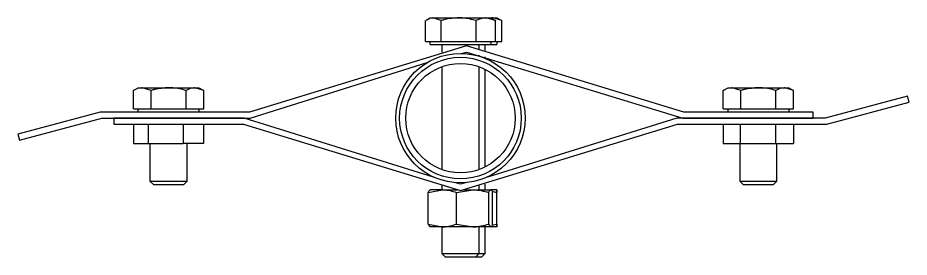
# Model space of a CAD drawing. Header units: millimetres. Extents: x -361 to 14022, y -1822 to 1455.
# Drawn here: x 13875 to 14021.6, y 686.1 to 725.5 of the extents above; entities that cross this region are included whole.
import ezdxf

# ---------------------------------------------------------------- set-up
doc = ezdxf.new("R2010")
doc.units = ezdxf.units.MM

# ---------------------------------------------------------------- blocks, each defined once
blk = doc.blocks.new('dfdsfsfsd')
at = {"color": 7, "linetype": 'Continuous', "lineweight": 25}
for p, q in [((4663.71, 18.03), (4663.71, 21.46)), ((4663.85, 21.55), (4664.47, 21.91)), ((4664.47, 21.91), (4665.01, 21.91)), ((4666.31, 21.46), (4665.01, 21.91)), ((4665.01, 21.91), (4669.2, 21.91)), ((4666.31, 18.03), (4666.31, 21.46)), ((4669.2, 21.91), (4673.66, 21.91)), ((4672.08, 18.03), (4672.08, 21.46)), ((4675.24, 21.46), (4673.66, 21.91)), ((4673.66, 21.91), (4674.47, 21.91)), ((4674.47, 21.91), (4675.09, 21.55)), ((4674.47, 21.91), (4674.8, 21.91)), ((4676.25, 21.46), (4674.8, 21.91)), ((4674.8, 21.91), (4675.47, 21.91)), ((4675.08, 21.52), (4675.24, 21.46)), ((4675.24, 18.03), (4675.24, 21.46)), ((4675.47, 21.91), (4676.25, 21.46)), ((4676.25, 18.03), (4676.25, 21.46)), ((4663.71, 18.03), (4665.01, 18.03)), ((4664.47, 17.53), (4664.47, 18.03)), ((4665.01, 18.03), (4666.31, 18.03)), ((4666.31, 18.03), (4669.2, 18.03)), ((4669.2, 18.03), (4672.08, 18.03)), ((4672.08, 18.03), (4673.66, 18.03)), ((4673.66, 18.03), (4676.25, 18.03)), ((4674.47, 18.03), (4674.47, 17.53)), ((4675.47, 18.03), (4675.47, 17.53)), ((4670.47, 17.31), (4634.77, 6.41)), ((4664.47, 17.53), (4669.2, 17.53)), ((4666.47, 16.24), (4666.47, 17.53)), ((4669.2, 17.53), (4674.47, 17.53)), ((4669.64, 16.05), (4670.47, 16.28)), ((4706.18, 6.41), (4670.47, 17.31)), ((4670.47, 16.28), (4706.05, 5.41)), ((4672.47, 17.53), (4672.47, 16.78)), ((4673.47, 17.53), (4673.47, 16.51)), ((4674.47, 17.53), (4675.47, 17.53)), ((4672.47, 15.74), (4672.47, 15.63)), ((4673.47, 15.47), (4673.47, 15.28)), ((4634.9, 5.41), (4664, 14.54)), ((4666.47, -3.08), (4666.47, 13.89)), ((4672.47, 13.89), (4672.47, -3.08)), ((4673.47, 13.47), (4673.47, -2.66)), ((4615.7, 9.96), (4616.47, 10.41)), ((4616.47, 10.41), (4617.14, 10.41)), ((4618.59, 9.96), (4617.14, 10.41)), ((4617.14, 10.41), (4621.47, 10.41)), ((4621.47, 10.41), (4625.8, 10.41)), ((4627.25, 9.96), (4625.8, 10.41)), ((4625.8, 10.41), (4626.47, 10.41)), ((4626.47, 10.41), (4627.25, 9.96)), ((4712.7, 9.96), (4713.47, 10.41)), ((4713.47, 10.41), (4714.14, 10.41)), ((4715.59, 9.96), (4714.14, 10.41)), ((4714.14, 10.41), (4718.47, 10.41)), ((4718.47, 10.41), (4722.8, 10.41)), ((4724.25, 9.96), (4722.8, 10.41)), ((4722.8, 10.41), (4723.47, 10.41)), ((4723.47, 10.41), (4724.25, 9.96)), ((4615.7, 6.91), (4615.7, 9.96)), ((4618.59, 6.91), (4618.59, 9.96)), ((4624.36, 6.91), (4624.36, 9.96)), ((4627.25, 6.91), (4627.25, 9.96)), ((4712.7, 6.91), (4712.7, 9.96)), ((4715.59, 6.91), (4715.59, 9.96)), ((4721.36, 6.91), (4721.36, 9.96)), ((4724.25, 6.91), (4724.25, 9.96)), ((4743, 9.03), (4729.47, 5.41)), ((4743.26, 8.03), (4743, 9.03)), ((4729.74, 4.41), (4743.26, 8.03)), ((4610.2, 6.41), (4596.68, 2.78)), ((4634.77, 6.41), (4610.2, 6.41)), ((4615.7, 6.91), (4617.14, 6.91)), ((4616.47, 6.41), (4616.47, 6.91)), ((4617.14, 6.91), (4618.59, 6.91)), ((4618.59, 6.91), (4621.47, 6.91)), ((4621.47, 6.91), (4624.36, 6.91)), ((4624.36, 6.91), (4625.8, 6.91)), ((4625.8, 6.91), (4627.25, 6.91)), ((4626.47, 6.91), (4626.47, 6.41)), ((4727.47, 6.41), (4706.18, 6.41)), ((4712.7, 6.91), (4714.14, 6.91)), ((4713.47, 6.41), (4713.47, 6.91)), ((4714.14, 6.91), (4715.59, 6.91)), ((4715.59, 6.91), (4718.47, 6.91)), ((4718.47, 6.91), (4721.36, 6.91)), ((4721.36, 6.91), (4722.8, 6.91)), ((4722.8, 6.91), (4724.25, 6.91)), ((4723.47, 6.91), (4723.47, 6.41)), ((4727.47, 5.41), (4727.47, 6.41)), ((4596.95, 1.78), (4610.47, 5.41)), ((4610.47, 5.41), (4634.9, 5.41)), ((4633.9, 5.41), (4612.47, 5.41)), ((4612.47, 5.41), (4612.47, 4.41)), ((4612.47, 4.41), (4633.77, 4.41)), ((4615.73, 4.41), (4615.73, 1.21)), ((4618.1, 4.41), (4618.1, 1.21)), ((4623.85, 4.41), (4623.85, 1.21)), ((4627.22, 4.41), (4627.22, 1.21)), ((4633.77, 4.41), (4669.47, -6.5)), ((4665.03, -4.28), (4633.9, 5.41)), ((4669.47, -6.5), (4705.18, 4.41)), ((4705.05, 5.41), (4673.91, -4.28)), ((4729.47, 5.41), (4705.05, 5.41)), ((4705.18, 4.41), (4729.74, 4.41)), ((4706.05, 5.41), (4727.47, 5.41)), ((4712.7, 4.41), (4712.7, 1.21)), ((4715.49, 4.41), (4715.49, 1.21)), ((4721.27, 4.41), (4721.27, 1.21)), ((4724.24, 4.41), (4724.24, 1.21)), ((4596.68, 2.78), (4596.95, 1.78)), ((4615.73, 1.21), (4618.1, 1.21)), ((4618.1, 1.21), (4623.85, 1.21)), ((4618.47, -5.04), (4618.47, 1.21)), ((4627.22, 1.21), (4623.85, 1.21)), ((4624.47, 1.21), (4624.47, -5.04)), ((4712.7, 1.21), (4715.49, 1.21)), ((4715.47, -5.04), (4715.47, 1.21)), ((4715.49, 1.21), (4721.27, 1.21)), ((4721.27, 1.21), (4724.24, 1.21)), ((4721.47, 1.21), (4721.47, -5.04)), ((4619.03, -5.59), (4618.47, -5.04)), ((4624.47, -5.04), (4618.47, -5.04)), ((4623.92, -5.59), (4619.03, -5.59)), ((4624.47, -5.04), (4623.92, -5.59)), ((4666.47, -6.37), (4666.47, -5.7)), ((4669.47, -5.46), (4668.48, -5.2)), ((4670.47, -5.2), (4669.47, -5.46)), ((4672.47, -5.7), (4672.47, -6.37)), ((4673.47, -5.43), (4673.47, -6.37)), ((4716.03, -5.59), (4715.47, -5.04)), ((4721.47, -5.04), (4715.47, -5.04)), ((4720.92, -5.59), (4716.03, -5.59)), ((4721.47, -5.04), (4720.92, -5.59)), ((4664.18, -6.82), (4666.51, -6.37)), ((4664.18, -12.02), (4664.18, -6.82)), ((4664.44, -6.39), (4664.47, -6.37)), ((4666.51, -6.37), (4664.47, -6.37)), ((4666.51, -6.37), (4668.98, -6.37)), ((4668.83, -6.82), (4671.48, -6.37)), ((4668.83, -12.02), (4668.83, -6.82)), ((4669.96, -6.37), (4671.48, -6.37)), ((4671.48, -6.37), (4674.44, -6.37)), ((4674.12, -12.02), (4674.12, -6.82)), ((4675.47, -6.37), (4674.44, -6.37)), ((4674.47, -6.37), (4674.5, -6.39)), ((4674.76, -12.02), (4674.76, -6.82)), ((4674.83, -6.69), (4675.47, -6.82)), ((4675.47, -12.02), (4675.47, -6.82)), ((4675.48, -12.02), (4675.48, -6.82)), ((4664.18, -12.02), (4666.51, -12.47)), ((4664.47, -12.47), (4664.44, -12.45)), ((4666.51, -12.47), (4664.47, -12.47)), ((4666.47, -16.91), (4666.47, -12.47)), ((4671.48, -12.47), (4666.51, -12.47)), ((4668.83, -12.02), (4671.48, -12.47)), ((4674.44, -12.47), (4671.48, -12.47)), ((4672.47, -12.47), (4672.47, -16.91)), ((4673.47, -12.47), (4673.47, -16.91)), ((4675.47, -12.47), (4674.44, -12.47)), ((4674.5, -12.45), (4674.47, -12.47)), ((4674.83, -12.14), (4675.47, -12.02)), ((4667.03, -17.47), (4666.47, -16.91)), ((4673.47, -16.91), (4666.47, -16.91)), ((4672.92, -17.47), (4667.03, -17.47)), ((4672.47, -16.91), (4671.92, -17.47)), ((4673.47, -16.91), (4672.92, -17.47))]:
    blk.add_line(p, q, dxfattribs=at)
for radius in [10.65, 10, 9]:
    blk.add_circle((4669.47, 5.41), radius, dxfattribs=at)
for points, knots in [([(4665.01, 21.91), (4664.98, 21.91), (4664.57, 21.9), (4664.21, 21.7), (4663.87, 21.52)], [0, 0, 0, 0, 0.076461, 1, 1, 1, 1]), ([(4669.2, 21.91), (4668.43, 21.85), (4667.45, 21.78), (4666.51, 21.52), (4666.31, 21.46)], [0, 0, 0, 0, 0.788986, 1, 1, 1, 1]), ([(4672.08, 21.46), (4671.35, 21.64), (4670.4, 21.88), (4669.42, 21.9), (4669.2, 21.91)], [0, 0, 0, 0, 0.76816, 1, 1, 1, 1]), ([(4673.66, 21.91), (4673.62, 21.91), (4673.07, 21.9), (4672.56, 21.67), (4672.08, 21.46)], [0, 0, 0, 0, 0.068257, 1, 1, 1, 1]), ([(4674.8, 21.91), (4674.77, 21.91), (4674.68, 21.91), (4674.6, 21.88), (4674.56, 21.86)], [0, 0, 0, 0, 0.407081, 1, 1, 1, 1]), ([(4617.14, 10.41), (4617.11, 10.41), (4616.6, 10.4), (4616.13, 10.17), (4615.7, 9.96)], [0, 0, 0, 0, 0.067738, 1, 1, 1, 1]), ([(4621.47, 10.41), (4620.7, 10.35), (4619.72, 10.28), (4618.78, 10.02), (4618.59, 9.96)], [0, 0, 0, 0, 0.788999, 1, 1, 1, 1]), ([(4624.36, 9.96), (4623.63, 10.14), (4622.68, 10.38), (4621.7, 10.4), (4621.47, 10.41)], [0, 0, 0, 0, 0.76815, 1, 1, 1, 1]), ([(4625.8, 10.41), (4625.77, 10.41), (4625.26, 10.4), (4624.79, 10.17), (4624.36, 9.96)], [0, 0, 0, 0, 0.067741, 1, 1, 1, 1]), ([(4714.14, 10.41), (4714.11, 10.41), (4713.6, 10.4), (4713.13, 10.17), (4712.7, 9.96)], [0, 0, 0, 0, 0.067741, 1, 1, 1, 1]), ([(4718.47, 10.41), (4717.7, 10.35), (4716.72, 10.28), (4715.78, 10.02), (4715.59, 9.96)], [0, 0, 0, 0, 0.788998, 1, 1, 1, 1]), ([(4721.36, 9.96), (4720.63, 10.14), (4719.68, 10.38), (4718.7, 10.4), (4718.47, 10.41)], [0, 0, 0, 0, 0.768151, 1, 1, 1, 1]), ([(4722.8, 10.41), (4722.77, 10.41), (4722.26, 10.4), (4721.79, 10.17), (4721.36, 9.96)], [0, 0, 0, 0, 0.06774, 1, 1, 1, 1]), ([(4664.18, -6.82), (4664.21, -6.75), (4664.27, -6.57), (4664.41, -6.45), (4664.5, -6.37)], [0, 0, 0, 0, 0.3695371, 1, 1, 1, 1]), ([(4666.51, -6.37), (4666.56, -6.37), (4667.35, -6.38), (4668.12, -6.6), (4668.83, -6.82)], [0, 0, 0, 0, 0.069735, 1, 1, 1, 1]), ([(4671.48, -6.37), (4671.54, -6.37), (4672.43, -6.38), (4673.31, -6.6), (4674.12, -6.82)], [0, 0, 0, 0, 0.070035, 1, 1, 1, 1]), ([(4674.12, -6.82), (4674.14, -6.75), (4674.21, -6.57), (4674.35, -6.45), (4674.44, -6.37)], [0, 0, 0, 0, 0.3695371, 1, 1, 1, 1]), ([(4674.44, -6.37), (4674.47, -6.38), (4674.65, -6.44), (4674.71, -6.65), (4674.76, -6.82)], [0, 0, 0, 0, 0.165977, 1, 1, 1, 1]), ([(4675.47, -6.37), (4675.47, -6.38), (4675.47, -6.53), (4675.47, -6.68), (4675.47, -6.82)], [0, 0, 0, 0, 0.079341, 1, 1, 1, 1]), ([(4675.48, -6.82), (4675.48, -6.75), (4675.48, -6.6), (4675.47, -6.45), (4675.47, -6.37)], [0, 0, 0, 0, 0.423988, 1, 1, 1, 1]), ([(4664.18, -12.02), (4664.21, -12.09), (4664.27, -12.26), (4664.41, -12.39), (4664.5, -12.47)], [0, 0, 0, 0, 0.3695371, 1, 1, 1, 1]), ([(4666.51, -12.47), (4666.56, -12.47), (4667.35, -12.46), (4668.12, -12.23), (4668.83, -12.02)], [0, 0, 0, 0, 0.069735, 1, 1, 1, 1]), ([(4671.48, -12.47), (4671.54, -12.47), (4672.43, -12.46), (4673.31, -12.23), (4674.12, -12.02)], [0, 0, 0, 0, 0.070035, 1, 1, 1, 1]), ([(4674.12, -12.02), (4674.14, -12.09), (4674.21, -12.26), (4674.35, -12.39), (4674.44, -12.47)], [0, 0, 0, 0, 0.3695371, 1, 1, 1, 1]), ([(4674.44, -12.47), (4674.47, -12.46), (4674.65, -12.39), (4674.71, -12.19), (4674.76, -12.02)], [0, 0, 0, 0, 0.165978, 1, 1, 1, 1]), ([(4675.47, -12.47), (4675.47, -12.46), (4675.47, -12.31), (4675.47, -12.16), (4675.47, -12.02)], [0, 0, 0, 0, 0.079343, 1, 1, 1, 1]), ([(4675.48, -12.02), (4675.48, -12.09), (4675.48, -12.23), (4675.47, -12.38), (4675.47, -12.47)], [0, 0, 0, 0, 0.423988, 1, 1, 1, 1])]:
    blk.add_open_spline(points, degree=3, knots=knots, dxfattribs=at)

msp = doc.modelspace()

# ---------------------------------------------------------------- block references
msp.add_blockref('dfdsfsfsd', (9278.290863, 703.567568))

doc.saveas('drawing.dxf')
